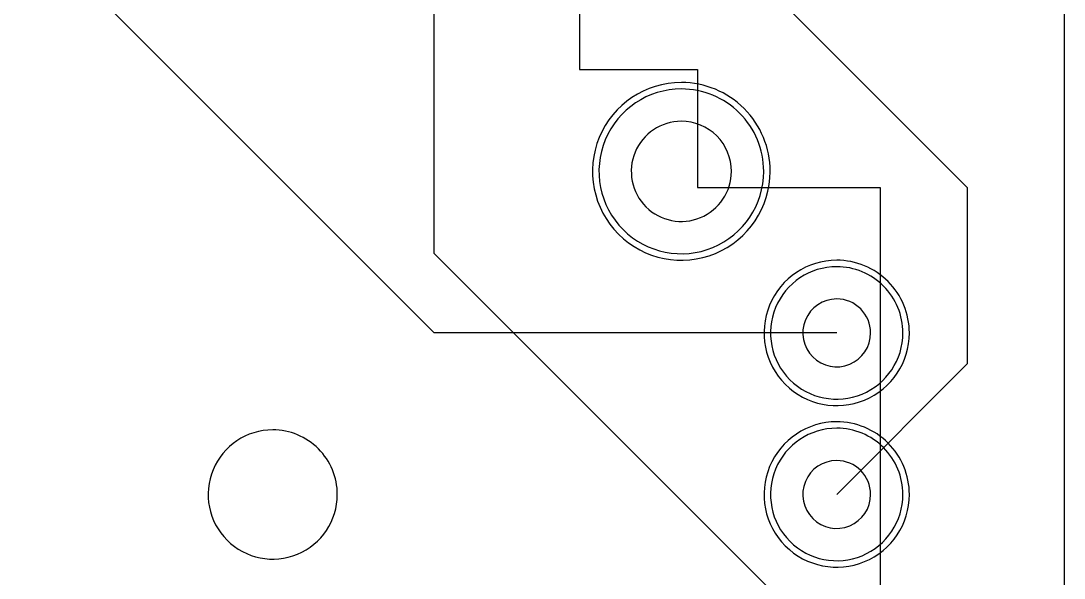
# Model space of a CAD drawing. Header units: millimetres. Extents: x 10 to 287, y 10 to 200.
# Drawn here: x 163.85 to 180, y 80.96 to 89.59 of the extents above; entities that cross this region are included whole.
import ezdxf

# ---------------------------------------------------------------- set-up
doc = ezdxf.new("R2010")
doc.units = ezdxf.units.MM
doc.layers.get('0').update_dxf_attribs({"linetype": 'CONTINUOUS'})

msp = doc.modelspace()

# ---------------------------------------------------------------- linework, layer by layer
at = {"color": 7}
for points in [[(180, 98.0072), (180, 68.5072)], [(167.7172, 92.9072), (172.6, 92.9072), (178.5, 87.0072), (178.5, 84.2772), (176.48, 82.2572)], [(176.48, 84.7572), (170.25, 84.7572), (165.25, 89.7572), (165.25, 90.9872)], [(170.25, 85.9872), (170.25, 90.9872)], [(176.48, 79.7572), (170.25, 85.9872)]]:
    msp.add_lwpolyline(points, dxfattribs=at)
at = {"color": 2}
msp.add_lwpolyline([(172.5, 88.8322), (174.325, 88.8322), (174.325, 87.0072), (177.15, 87.0072), (177.15, 77.5072), (174.325, 77.5072), (174.325, 75.6822), (172.05, 75.6822), (172.05, 70.6572), (163.45, 70.6572), (163.45, 75.6822), (161.175, 75.6822), (161.175, 88.8322), (163, 88.8322), (163, 91.6572), (172.5, 91.6572)], close=True, dxfattribs=at)
at = {"color": 7}
for points in [[(174.075, 88.6322)], [(174.075, 88.6322)], [(174.075, 88.5322)], [(174.075, 88.5322)], [(174.075, 88.0322)], [(174.075, 88.0322)], [(174.075, 88.0322)], [(174.075, 88.0322)], [(176.48, 85.8822)], [(176.48, 85.8822)], [(176.48, 85.7822)], [(176.48, 85.7822)], [(176.48, 85.2822)], [(176.48, 85.2822)], [(176.48, 85.2822)], [(176.48, 85.2822)], [(176.48, 83.3822)], [(176.48, 83.3822)], [(167.75, 83.2572)], [(176.48, 83.2822)], [(176.48, 83.2822)], [(176.48, 82.7822)], [(176.48, 82.7822)], [(176.48, 82.7822)], [(176.48, 82.7822)]]:
    msp.add_lwpolyline(points, close=True, dxfattribs=at)
for points in [[(174.075, 88.6322), (173.518864, 88.6322), (173.01749, 88.297192), (172.804666, 87.78339)], [(174.075, 88.6322), (173.518864, 88.6322), (173.01749, 88.297192), (172.804666, 87.78339)], [(174.075, 88.5322), (173.559311, 88.5322), (173.094399, 88.221556), (172.897054, 87.745121)], [(174.075, 88.5322), (173.559311, 88.5322), (173.094399, 88.221556), (172.897054, 87.745121)], [(175.047272, 88.229472), (174.789409, 88.487334), (174.439673, 88.6322), (174.075, 88.6322)], [(175.047272, 88.229472), (174.789409, 88.487334), (174.439673, 88.6322), (174.075, 88.6322)], [(174.976561, 88.158761), (174.737452, 88.39787), (174.413151, 88.5322), (174.075, 88.5322)], [(174.976561, 88.158761), (174.737452, 88.39787), (174.413151, 88.5322), (174.075, 88.5322)], [(175.45, 87.2572), (175.45, 87.621873), (175.305134, 87.971609), (175.047272, 88.229472)], [(175.45, 87.2572), (175.45, 87.621873), (175.305134, 87.971609), (175.047272, 88.229472)], [(174.075, 88.0322), (173.761542, 88.0322), (173.478949, 87.843377), (173.358993, 87.55378)], [(174.075, 88.0322), (173.761542, 88.0322), (173.478949, 87.843377), (173.358993, 87.55378)], [(174.075, 88.0322), (173.761542, 88.0322), (173.478949, 87.843377), (173.358993, 87.55378)], [(174.075, 88.0322), (173.761542, 88.0322), (173.478949, 87.843377), (173.358993, 87.55378)], [(174.623008, 87.805208), (174.477667, 87.950548), (174.280543, 88.0322), (174.075, 88.0322)], [(174.623008, 87.805208), (174.477667, 87.950548), (174.280543, 88.0322), (174.075, 88.0322)], [(174.623008, 87.805208), (174.477667, 87.950548), (174.280543, 88.0322), (174.075, 88.0322)], [(174.623008, 87.805208), (174.477667, 87.950548), (174.280543, 88.0322), (174.075, 88.0322)], [(175.35, 87.2572), (175.35, 87.595351), (175.21567, 87.919652), (174.976561, 88.158761)], [(175.35, 87.2572), (175.35, 87.595351), (175.21567, 87.919652), (174.976561, 88.158761)], [(172.804666, 87.78339), (172.591842, 87.269587), (172.709481, 86.678175), (173.102728, 86.284928)], [(172.804666, 87.78339), (172.591842, 87.269587), (172.709481, 86.678175), (173.102728, 86.284928)], [(172.897054, 87.745121), (172.699708, 87.268687), (172.808791, 86.720286), (173.173439, 86.355639)], [(172.897054, 87.745121), (172.699708, 87.268687), (172.808791, 86.720286), (173.173439, 86.355639)], [(174.85, 87.2572), (174.85, 87.462743), (174.768348, 87.659867), (174.623008, 87.805208)], [(174.85, 87.2572), (174.85, 87.462743), (174.768348, 87.659867), (174.623008, 87.805208)], [(174.85, 87.2572), (174.85, 87.462743), (174.768348, 87.659867), (174.623008, 87.805208)], [(174.85, 87.2572), (174.85, 87.462743), (174.768348, 87.659867), (174.623008, 87.805208)], [(173.358993, 87.55378), (173.239038, 87.264182), (173.305344, 86.930841), (173.526992, 86.709192)], [(173.358993, 87.55378), (173.239038, 87.264182), (173.305344, 86.930841), (173.526992, 86.709192)], [(173.358993, 87.55378), (173.239038, 87.264182), (173.305344, 86.930841), (173.526992, 86.709192)], [(173.358993, 87.55378), (173.239038, 87.264182), (173.305344, 86.930841), (173.526992, 86.709192)], [(174.37158, 86.541193), (174.661177, 86.661149), (174.85, 86.943742), (174.85, 87.2572)], [(174.37158, 86.541193), (174.661177, 86.661149), (174.85, 86.943742), (174.85, 87.2572)], [(174.37158, 86.541193), (174.661177, 86.661149), (174.85, 86.943742), (174.85, 87.2572)], [(174.37158, 86.541193), (174.661177, 86.661149), (174.85, 86.943742), (174.85, 87.2572)], [(174.562921, 86.079254), (175.039356, 86.276599), (175.35, 86.741511), (175.35, 87.2572)], [(174.562921, 86.079254), (175.039356, 86.276599), (175.35, 86.741511), (175.35, 87.2572)], [(174.60119, 85.986866), (175.114992, 86.19969), (175.45, 86.701064), (175.45, 87.2572)], [(174.60119, 85.986866), (175.114992, 86.19969), (175.45, 86.701064), (175.45, 87.2572)], [(173.526992, 86.709192), (173.748641, 86.487544), (174.081982, 86.421238), (174.37158, 86.541193)], [(173.526992, 86.709192), (173.748641, 86.487544), (174.081982, 86.421238), (174.37158, 86.541193)], [(173.526992, 86.709192), (173.748641, 86.487544), (174.081982, 86.421238), (174.37158, 86.541193)], [(173.526992, 86.709192), (173.748641, 86.487544), (174.081982, 86.421238), (174.37158, 86.541193)], [(173.102728, 86.284928), (173.495975, 85.891681), (174.087387, 85.774042), (174.60119, 85.986866)], [(173.102728, 86.284928), (173.495975, 85.891681), (174.087387, 85.774042), (174.60119, 85.986866)], [(173.173439, 86.355639), (173.538086, 85.990991), (174.086487, 85.881908), (174.562921, 86.079254)], [(173.173439, 86.355639), (173.538086, 85.990991), (174.086487, 85.881908), (174.562921, 86.079254)], [(176.48, 85.8822), (176.02498, 85.8822), (175.614764, 85.608103), (175.440636, 85.187719)], [(176.48, 85.8822), (176.02498, 85.8822), (175.614764, 85.608103), (175.440636, 85.187719)], [(176.48, 85.7822), (176.065426, 85.7822), (175.691674, 85.532467), (175.533023, 85.149451)], [(176.48, 85.7822), (176.065426, 85.7822), (175.691674, 85.532467), (175.533023, 85.149451)], [(177.275495, 85.552695), (177.064517, 85.763674), (176.778369, 85.8822), (176.48, 85.8822)], [(177.275495, 85.552695), (177.064517, 85.763674), (176.778369, 85.8822), (176.48, 85.8822)], [(177.204784, 85.481984), (177.01256, 85.674209), (176.751847, 85.7822), (176.48, 85.7822)], [(177.204784, 85.481984), (177.01256, 85.674209), (176.751847, 85.7822), (176.48, 85.7822)], [(177.505, 84.7572), (177.505, 85.029047), (177.397009, 85.28976), (177.204784, 85.481984)], [(177.505, 84.7572), (177.505, 85.029047), (177.397009, 85.28976), (177.204784, 85.481984)], [(177.605, 84.7572), (177.605, 85.055569), (177.486474, 85.341717), (177.275495, 85.552695)], [(177.605, 84.7572), (177.605, 85.055569), (177.486474, 85.341717), (177.275495, 85.552695)], [(176.48, 85.2822), (176.267657, 85.2822), (176.076223, 85.154288), (175.994963, 84.958109)], [(176.48, 85.2822), (176.267657, 85.2822), (176.076223, 85.154288), (175.994963, 84.958109)], [(176.48, 85.2822), (176.267657, 85.2822), (176.076223, 85.154288), (175.994963, 84.958109)], [(176.48, 85.2822), (176.267657, 85.2822), (176.076223, 85.154288), (175.994963, 84.958109)], [(176.851231, 85.128431), (176.752774, 85.226888), (176.619239, 85.2822), (176.48, 85.2822)], [(176.851231, 85.128431), (176.752774, 85.226888), (176.619239, 85.2822), (176.48, 85.2822)], [(176.851231, 85.128431), (176.752774, 85.226888), (176.619239, 85.2822), (176.48, 85.2822)], [(176.851231, 85.128431), (176.752774, 85.226888), (176.619239, 85.2822), (176.48, 85.2822)], [(175.440636, 85.187719), (175.266507, 84.767335), (175.362757, 84.283453), (175.684505, 83.961705)], [(175.440636, 85.187719), (175.266507, 84.767335), (175.362757, 84.283453), (175.684505, 83.961705)], [(175.533023, 85.149451), (175.374373, 84.766434), (175.462068, 84.325563), (175.755216, 84.032416)], [(175.533023, 85.149451), (175.374373, 84.766434), (175.462068, 84.325563), (175.755216, 84.032416)], [(177.005, 84.7572), (177.005, 84.896439), (176.949688, 85.029974), (176.851231, 85.128431)], [(177.005, 84.7572), (177.005, 84.896439), (176.949688, 85.029974), (176.851231, 85.128431)], [(177.005, 84.7572), (177.005, 84.896439), (176.949688, 85.029974), (176.851231, 85.128431)], [(177.005, 84.7572), (177.005, 84.896439), (176.949688, 85.029974), (176.851231, 85.128431)], [(175.994963, 84.958109), (175.913703, 84.76193), (175.95862, 84.536118), (176.108769, 84.385969)], [(175.994963, 84.958109), (175.913703, 84.76193), (175.95862, 84.536118), (176.108769, 84.385969)], [(175.994963, 84.958109), (175.913703, 84.76193), (175.95862, 84.536118), (176.108769, 84.385969)], [(175.994963, 84.958109), (175.913703, 84.76193), (175.95862, 84.536118), (176.108769, 84.385969)], [(176.680909, 84.272163), (176.877088, 84.353423), (177.005, 84.544857), (177.005, 84.7572)], [(176.680909, 84.272163), (176.877088, 84.353423), (177.005, 84.544857), (177.005, 84.7572)], [(176.680909, 84.272163), (176.877088, 84.353423), (177.005, 84.544857), (177.005, 84.7572)], [(176.680909, 84.272163), (176.877088, 84.353423), (177.005, 84.544857), (177.005, 84.7572)], [(176.872251, 83.810223), (177.255267, 83.968874), (177.505, 84.342626), (177.505, 84.7572)], [(176.872251, 83.810223), (177.255267, 83.968874), (177.505, 84.342626), (177.505, 84.7572)], [(176.910519, 83.717836), (177.330903, 83.891964), (177.605, 84.30218), (177.605, 84.7572)], [(176.910519, 83.717836), (177.330903, 83.891964), (177.605, 84.30218), (177.605, 84.7572)], [(176.108769, 84.385969), (176.258918, 84.23582), (176.48473, 84.190903), (176.680909, 84.272163)], [(176.108769, 84.385969), (176.258918, 84.23582), (176.48473, 84.190903), (176.680909, 84.272163)], [(176.108769, 84.385969), (176.258918, 84.23582), (176.48473, 84.190903), (176.680909, 84.272163)], [(176.108769, 84.385969), (176.258918, 84.23582), (176.48473, 84.190903), (176.680909, 84.272163)], [(175.755216, 84.032416), (176.048363, 83.739268), (176.489234, 83.651573), (176.872251, 83.810223)], [(175.755216, 84.032416), (176.048363, 83.739268), (176.489234, 83.651573), (176.872251, 83.810223)], [(175.684505, 83.961705), (176.006253, 83.639957), (176.490135, 83.543707), (176.910519, 83.717836)], [(175.684505, 83.961705), (176.006253, 83.639957), (176.490135, 83.543707), (176.910519, 83.717836)], [(176.48, 83.3822), (176.02498, 83.3822), (175.614764, 83.108103), (175.440636, 82.687719)], [(176.48, 83.3822), (176.02498, 83.3822), (175.614764, 83.108103), (175.440636, 82.687719)], [(177.275495, 83.052695), (177.064517, 83.263674), (176.778369, 83.3822), (176.48, 83.3822)], [(177.275495, 83.052695), (177.064517, 83.263674), (176.778369, 83.3822), (176.48, 83.3822)], [(167.75, 83.2572), (167.345538, 83.2572), (166.980901, 83.013558), (166.82612, 82.639883)], [(168.457107, 82.964307), (168.26957, 83.151843), (168.015216, 83.2572), (167.75, 83.2572)], [(176.48, 83.2822), (176.065426, 83.2822), (175.691674, 83.032467), (175.533023, 82.649451)], [(176.48, 83.2822), (176.065426, 83.2822), (175.691674, 83.032467), (175.533023, 82.649451)], [(177.204784, 82.981984), (177.01256, 83.174209), (176.751847, 83.2822), (176.48, 83.2822)], [(177.204784, 82.981984), (177.01256, 83.174209), (176.751847, 83.2822), (176.48, 83.2822)], [(177.605, 82.2572), (177.605, 82.555569), (177.486474, 82.841717), (177.275495, 83.052695)], [(177.605, 82.2572), (177.605, 82.555569), (177.486474, 82.841717), (177.275495, 83.052695)], [(168.75, 82.2572), (168.75, 82.522416), (168.644643, 82.77677), (168.457107, 82.964307)], [(177.505, 82.2572), (177.505, 82.529047), (177.397009, 82.78976), (177.204784, 82.981984)], [(177.505, 82.2572), (177.505, 82.529047), (177.397009, 82.78976), (177.204784, 82.981984)], [(175.440636, 82.687719), (175.266507, 82.267335), (175.362757, 81.783453), (175.684505, 81.461705)], [(175.440636, 82.687719), (175.266507, 82.267335), (175.362757, 81.783453), (175.684505, 81.461705)], [(176.48, 82.7822), (176.267657, 82.7822), (176.076223, 82.654288), (175.994963, 82.458109)], [(176.48, 82.7822), (176.267657, 82.7822), (176.076223, 82.654288), (175.994963, 82.458109)], [(176.48, 82.7822), (176.267657, 82.7822), (176.076223, 82.654288), (175.994963, 82.458109)], [(176.48, 82.7822), (176.267657, 82.7822), (176.076223, 82.654288), (175.994963, 82.458109)], [(176.851231, 82.628431), (176.752774, 82.726888), (176.619239, 82.7822), (176.48, 82.7822)], [(176.851231, 82.628431), (176.752774, 82.726888), (176.619239, 82.7822), (176.48, 82.7822)], [(176.851231, 82.628431), (176.752774, 82.726888), (176.619239, 82.7822), (176.48, 82.7822)], [(176.851231, 82.628431), (176.752774, 82.726888), (176.619239, 82.7822), (176.48, 82.7822)], [(166.82612, 82.639883), (166.671339, 82.266209), (166.756895, 81.836091), (167.042893, 81.550093)], [(175.533023, 82.649451), (175.374373, 82.266434), (175.462068, 81.825563), (175.755216, 81.532416)], [(175.533023, 82.649451), (175.374373, 82.266434), (175.462068, 81.825563), (175.755216, 81.532416)], [(177.005, 82.2572), (177.005, 82.396439), (176.949688, 82.529974), (176.851231, 82.628431)], [(177.005, 82.2572), (177.005, 82.396439), (176.949688, 82.529974), (176.851231, 82.628431)], [(177.005, 82.2572), (177.005, 82.396439), (176.949688, 82.529974), (176.851231, 82.628431)], [(177.005, 82.2572), (177.005, 82.396439), (176.949688, 82.529974), (176.851231, 82.628431)], [(175.994963, 82.458109), (175.913703, 82.26193), (175.95862, 82.036118), (176.108769, 81.885969)], [(175.994963, 82.458109), (175.913703, 82.26193), (175.95862, 82.036118), (176.108769, 81.885969)], [(175.994963, 82.458109), (175.913703, 82.26193), (175.95862, 82.036118), (176.108769, 81.885969)], [(175.994963, 82.458109), (175.913703, 82.26193), (175.95862, 82.036118), (176.108769, 81.885969)], [(168.132683, 81.33332), (168.506358, 81.488101), (168.75, 81.852738), (168.75, 82.2572)], [(176.680909, 81.772163), (176.877088, 81.853423), (177.005, 82.044857), (177.005, 82.2572)], [(176.680909, 81.772163), (176.877088, 81.853423), (177.005, 82.044857), (177.005, 82.2572)], [(176.680909, 81.772163), (176.877088, 81.853423), (177.005, 82.044857), (177.005, 82.2572)], [(176.680909, 81.772163), (176.877088, 81.853423), (177.005, 82.044857), (177.005, 82.2572)], [(176.872251, 81.310223), (177.255267, 81.468874), (177.505, 81.842626), (177.505, 82.2572)], [(176.872251, 81.310223), (177.255267, 81.468874), (177.505, 81.842626), (177.505, 82.2572)], [(176.910519, 81.217836), (177.330903, 81.391964), (177.605, 81.80218), (177.605, 82.2572)], [(176.910519, 81.217836), (177.330903, 81.391964), (177.605, 81.80218), (177.605, 82.2572)], [(176.108769, 81.885969), (176.258918, 81.73582), (176.48473, 81.690903), (176.680909, 81.772163)], [(176.108769, 81.885969), (176.258918, 81.73582), (176.48473, 81.690903), (176.680909, 81.772163)], [(176.108769, 81.885969), (176.258918, 81.73582), (176.48473, 81.690903), (176.680909, 81.772163)], [(176.108769, 81.885969), (176.258918, 81.73582), (176.48473, 81.690903), (176.680909, 81.772163)], [(167.042893, 81.550093), (167.328891, 81.264095), (167.759009, 81.178539), (168.132683, 81.33332)], [(175.684505, 81.461705), (176.006253, 81.139957), (176.490135, 81.043707), (176.910519, 81.217836)], [(175.684505, 81.461705), (176.006253, 81.139957), (176.490135, 81.043707), (176.910519, 81.217836)], [(175.755216, 81.532416), (176.048363, 81.239268), (176.489234, 81.151573), (176.872251, 81.310223)], [(175.755216, 81.532416), (176.048363, 81.239268), (176.489234, 81.151573), (176.872251, 81.310223)]]:
    msp.add_open_spline(points, degree=3, dxfattribs=at)

doc.saveas('drawing.dxf')
